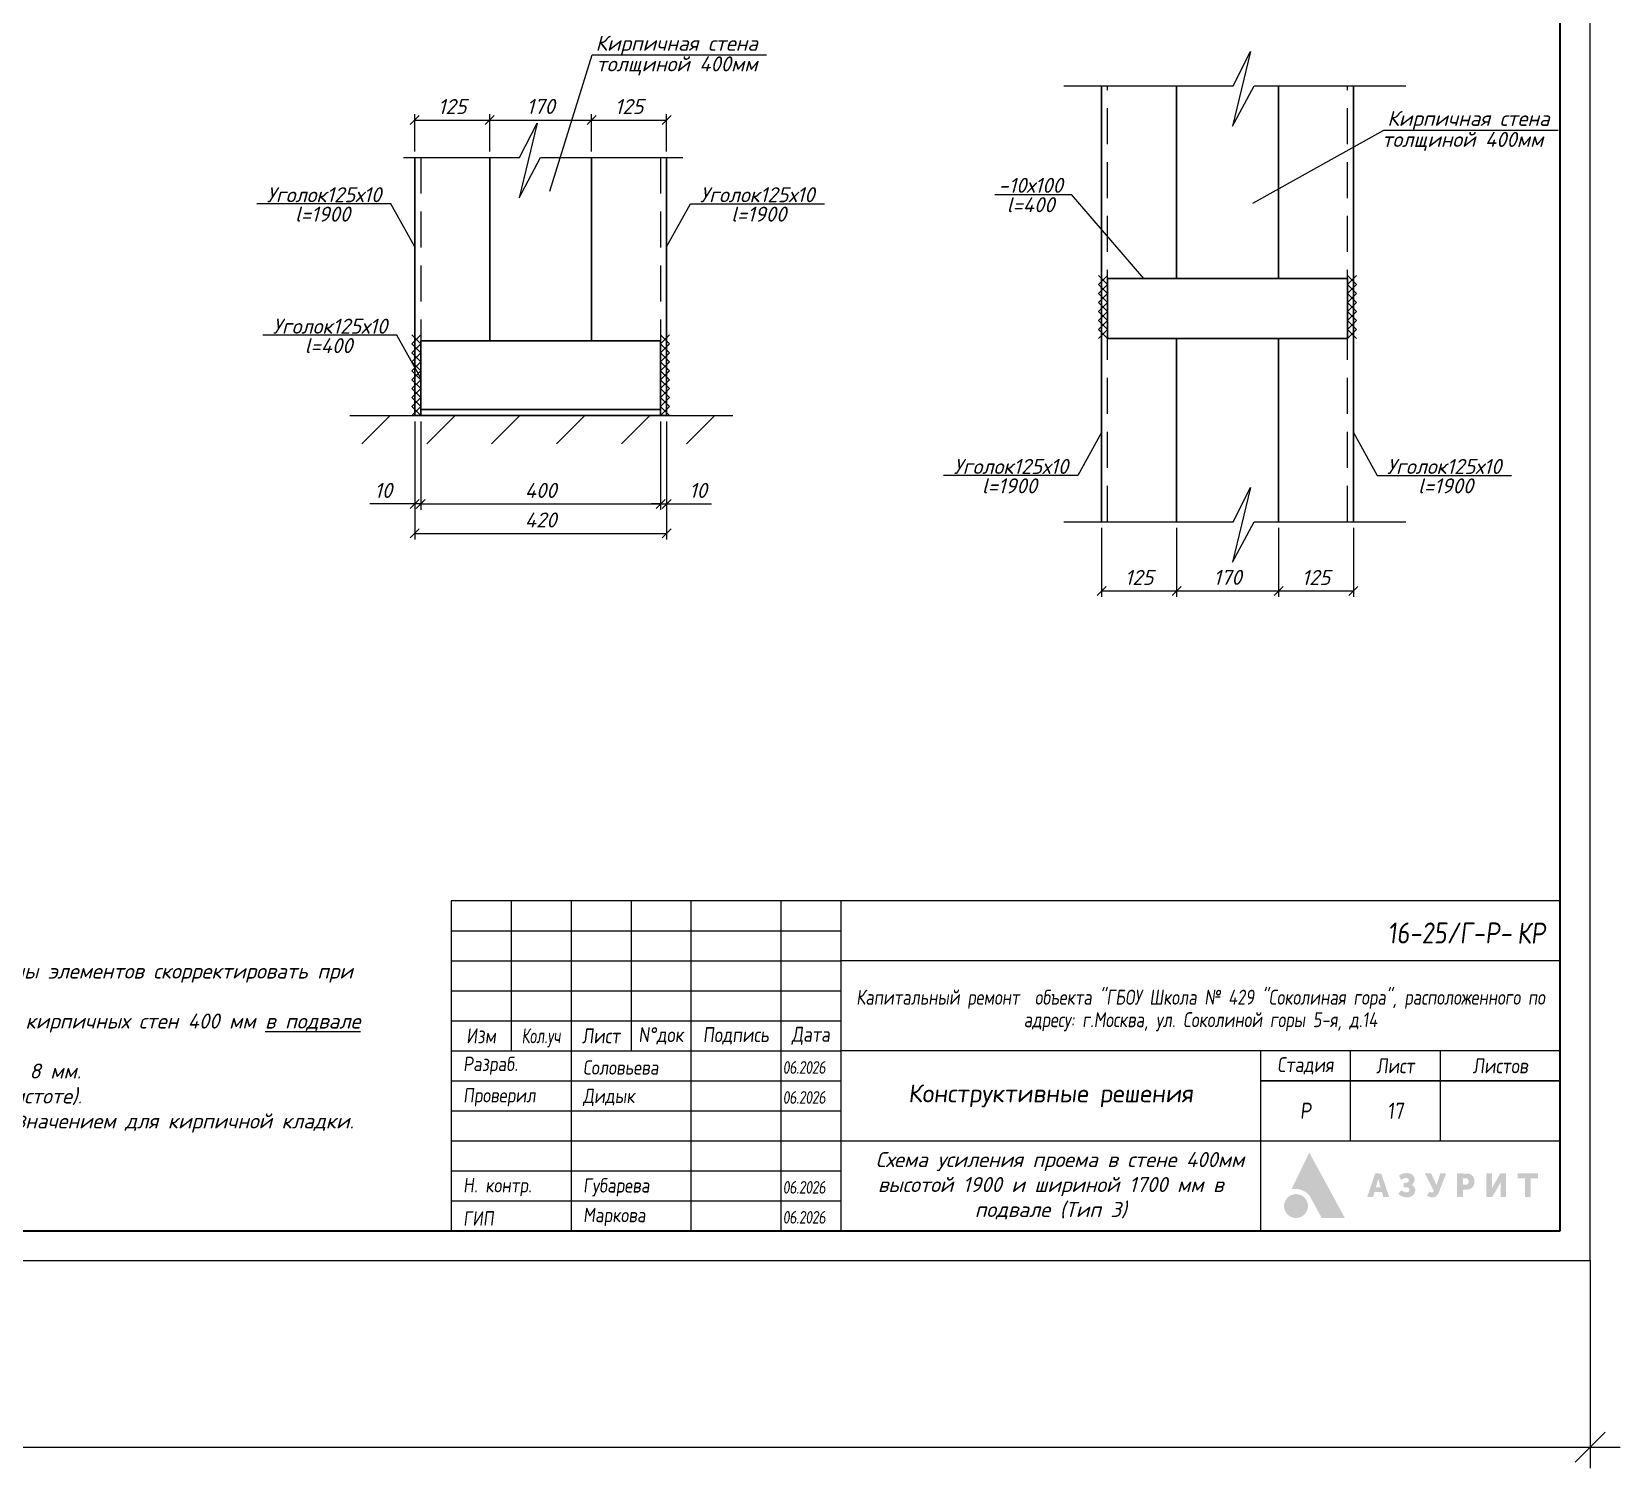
# Model space of a CAD drawing. Header units: millimetres. Extents: x 10124 to 8132345, y -95635 to 1386204.
# Drawn here: x 119748 to 122397, y 25514 to 27910 of the extents above; entities that cross this region are included whole.
import ezdxf
from ezdxf.enums import TextEntityAlignment as Align

# ---------------------------------------------------------------- set-up
doc = ezdxf.new("R2010")
doc.units = ezdxf.units.MM
doc.linetypes.add('Пунктир 2мм', pattern=[3, 2, -1])
doc.layers.get('DEFPOINTS').update_dxf_attribs({"color": 1})
for name, color, linetype, lineweight in [('013', 7, 'Continuous', 13), ('030', 7, 'Continuous', 30), ('_TEXT', 7, 'Continuous', 30)]:
    doc.layers.add(name, color=color, linetype=linetype, lineweight=lineweight)
doc.layers.add('_STAMP', color=7, linetype='Continuous')
doc.styles.add('10', font='isocpeui.ttf', dxfattribs={"height": 25})
doc.styles.add('GOST', font='isocpeur.TTF')
doc.styles.add('ISOCPEUR', font='isocpeur.TTF', dxfattribs={"width": 0.85, "oblique": 7})
doc.styles.add('БДА100', font='romand.shx', dxfattribs={"width": 0.7})
doc.dimstyles.new('10', dxfattribs={"dimtxt": 37.5, "dimasz": 15, "dimexe": 10, "dimexo": 10, "dimgap": 10, "dimtad": 1, "dimtxsty": '10', "dimblk": 'OBLIQUE', "dimcen": 2.5, "dimadec": 0, "dimazin": 0, "dimtfac": 1, "dimtmove": 0, "dimatfit": 3, "dimfxl": 1, "dimlwd": 15, "dimlwe": 15, "dimarcsym": 0})
doc.dimstyles.new('БДА1', dxfattribs={"dimtxt": 2, "dimasz": 1, "dimexe": 0.7, "dimexo": 0, "dimgap": 0.8, "dimtad": 1, "dimdec": 0, "dimrnd": 1, "dimzin": 0, "dimdsep": 46, "dimtxsty": 'БДА100', "dimblk": 'OBLIQUE', "dimcen": 2, "dimdle": 1, "dimadec": 0, "dimazin": 0, "dimtfac": 1, "dimtdec": 0, "dimtmove": 1, "dimatfit": 3, "dimldrblk": 'NONE', "dimfxl": 0.7, "dimtolj": 1, "dimtzin": 0, "dimlwd": -1, "dimlwe": -1, "dimarcsym": 0})

# ---------------------------------------------------------------- blocks, each defined once
blk = doc.blocks.new('_OBLIQUE')
at = {"color": 0, "linetype": 'ByBlock'}
blk.add_line((-0.5, -0.5), (0.5, 0.5), dxfattribs=at)
blk = doc.blocks.new('*D17')
at = {"layer": 'DEFPOINTS', "color": 0, "transparency": 16777216}
for p, q in [((0, 0), (0, -34.62)), ((594, 0), (594, -34.62)), ((-5, -31.12), (599, -31.12))]:
    blk.add_line(p, q, dxfattribs=at)
for p in [(0, 0), (594, 0), (594, -31.12)]:
    blk.add_point(p, dxfattribs=at)
at = {"layer": 'DEFPOINTS', "color": 0, "transparency": 16777216, "xscale": 5, "yscale": 5, "zscale": 5, "rotation": 180}
blk.add_blockref('_OBLIQUE', (0, -31.12), dxfattribs=at)
at = {"layer": 'DEFPOINTS', "color": 0, "transparency": 16777216, "xscale": 5, "yscale": 5, "zscale": 5}
blk.add_blockref('_OBLIQUE', (594, -31.12), dxfattribs=at)
at = {"layer": 'DEFPOINTS', "color": 0, "lineweight": 0, "transparency": 16777216, "insert": (105, -22.12), "char_height": 10, "attachment_point": 5, "style": 'БДА100'}
blk.add_mtext('\\A1;594', dxfattribs=at)
blk = doc.blocks.new('_None')
blk = doc.blocks.new('Логотип Азурит')
at = {"layer": '_STAMP', "linetype": 'Continuous', "true_color": 0x2a3756}
h = blk.add_hatch(color=159, dxfattribs=at)
h.dxf.hatch_style = 1
h.paths.add_polyline_path([(-39.4, 8.5), (-40.02, 9.65), (-40.61, 10.74), (-41.14, 11.7), (-41.62, 12.59), (-41.79, 12.89), (-41.86, 13.01), (-41.91, 12.94), (-41.99, 12.78), (-42.39, 11.96), (-42.77, 11.18), (-43.09, 10.5), (-43.47, 9.72), (-44.18, 8.26), (-44.5, 7.6), (-44.73, 7.14), (-44.85, 6.9), (-44.7, 6.93), (-44.51, 6.95), (-44.27, 6.97), (-44.09, 6.97), (-43.91, 6.96), (-43.74, 6.94), (-43.56, 6.91), (-43.39, 6.87), (-43.22, 6.81), (-43.05, 6.75), (-42.89, 6.68), (-42.73, 6.59), (-42.58, 6.5), (-42.43, 6.4), (-42.29, 6.29), (-42.15, 6.17), (-42.03, 6.04), (-41.91, 5.91), (-41.79, 5.77), (-41.72, 5.65), (-41.63, 5.5), (-41.3, 4.9), (-41.02, 4.39), (-40.57, 3.56), (-40.05, 2.59), (-39.78, 2.11), (-37.86, 2.11), (-36.5, 2.11), (-35.94, 2.12), (-36.48, 3.13), (-36.82, 3.75), (-37.16, 4.37), (-37.67, 5.33), (-38.2, 6.3), (-38.54, 6.93), (-38.87, 7.53)])
h = blk.add_hatch(color=159, dxfattribs=at)
h.dxf.hatch_style = 1
h.paths.add_polyline_path([(-29.3, 7.88), (-29.63, 8.84), (-29.86, 9.53), (-30.37, 9.54), (-30.87, 9.54), (-30.93, 9.38), (-31.26, 8.4), (-31.64, 7.27), (-31.97, 6.31), (-32.19, 5.64), (-32.05, 5.63), (-31.71, 5.62), (-31.23, 5.62), (-31.11, 6.03), (-30.99, 6.44), (-30.37, 6.44), (-29.75, 6.44), (-29.63, 6.03), (-29.52, 5.62), (-29.03, 5.62), (-28.54, 5.62), (-28.6, 5.8), (-28.93, 6.79)])
h.paths.add_polyline_path([(-30.77, 7.21), (-30.74, 7.31), (-30.56, 7.93), (-30.43, 8.43), (-30.39, 8.59), (-30.37, 8.65), (-30.35, 8.64), (-30.31, 8.45), (-30.22, 8.08), (-30.11, 7.66), (-30.01, 7.33), (-29.97, 7.21), (-30.37, 7.21)], flags=16)
h = blk.add_hatch(color=159, dxfattribs=at)
h.dxf.hatch_style = 1
h.paths.add_polyline_path([(-24.39, 7.35), (-24.47, 7.43), (-24.56, 7.5), (-24.66, 7.56), (-24.81, 7.65), (-24.74, 7.69), (-24.65, 7.75), (-24.55, 7.86), (-24.45, 7.97), (-24.38, 8.09), (-24.35, 8.18), (-24.32, 8.25), (-24.31, 8.34), (-24.3, 8.45), (-24.3, 8.65), (-24.31, 8.73), (-24.34, 8.82), (-24.41, 8.99), (-24.51, 9.14), (-24.63, 9.28), (-24.78, 9.39), (-24.95, 9.48), (-25.13, 9.55), (-25.34, 9.59), (-25.56, 9.6), (-25.74, 9.6), (-25.91, 9.58), (-26.08, 9.55), (-26.23, 9.51), (-26.39, 9.46), (-26.53, 9.39), (-26.67, 9.32), (-26.8, 9.23), (-26.9, 9.15), (-26.81, 8.98), (-26.64, 8.66), (-26.54, 8.5), (-26.51, 8.5), (-26.46, 8.54), (-26.35, 8.61), (-26.21, 8.67), (-26.07, 8.73), (-25.93, 8.77), (-25.82, 8.79), (-25.72, 8.79), (-25.62, 8.79), (-25.53, 8.76), (-25.46, 8.73), (-25.39, 8.68), (-25.34, 8.62), (-25.3, 8.55), (-25.26, 8.45), (-25.26, 8.36), (-25.27, 8.27), (-25.32, 8.18), (-25.36, 8.13), (-25.39, 8.08), (-25.44, 8.05), (-25.49, 8.02), (-25.63, 7.99), (-25.84, 7.98), (-26.1, 7.97), (-26.1, 7.6), (-26.1, 7.24), (-25.78, 7.23), (-25.54, 7.21), (-25.45, 7.2), (-25.38, 7.18), (-25.33, 7.15), (-25.28, 7.12), (-25.25, 7.08), (-25.21, 7.02), (-25.19, 6.96), (-25.17, 6.9), (-25.17, 6.76), (-25.18, 6.7), (-25.2, 6.64), (-25.23, 6.58), (-25.26, 6.53), (-25.31, 6.49), (-25.37, 6.45), (-25.44, 6.43), (-25.52, 6.41), (-25.69, 6.39), (-25.78, 6.39), (-25.87, 6.41), (-26, 6.45), (-26.16, 6.51), (-26.3, 6.6), (-26.43, 6.69), (-26.53, 6.76), (-26.77, 6.45), (-26.93, 6.26), (-26.97, 6.2), (-26.98, 6.15), (-26.97, 6.11), (-26.94, 6.07), (-26.82, 5.97), (-26.62, 5.84), (-26.41, 5.73), (-26.19, 5.65), (-25.97, 5.59), (-25.78, 5.57), (-25.53, 5.57), (-25.3, 5.58), (-25.12, 5.61), (-24.99, 5.65), (-24.87, 5.71), (-24.75, 5.78), (-24.64, 5.85), (-24.54, 5.94), (-24.45, 6.03), (-24.37, 6.13), (-24.31, 6.23), (-24.25, 6.37), (-24.21, 6.51), (-24.2, 6.66), (-24.2, 6.82), (-24.21, 6.94), (-24.24, 7.06), (-24.28, 7.16), (-24.33, 7.26)])
h = blk.add_hatch(color=159, dxfattribs=at)
h.dxf.hatch_style = 1
h.paths.add_polyline_path([(-19.61, 8.04), (-19.36, 8.68), (-19.14, 9.22), (-19.03, 9.53), (-19.17, 9.54), (-19.52, 9.54), (-20.02, 9.54), (-20.05, 9.44), (-20.31, 8.65), (-20.59, 7.81), (-20.63, 7.68), (-20.66, 7.62), (-20.67, 7.61), (-20.7, 7.67), (-20.82, 7.97), (-21.01, 8.4), (-21.34, 9.1), (-21.54, 9.54), (-22.06, 9.54), (-22.58, 9.54), (-22.4, 9.17), (-21.88, 8.17), (-21.32, 7.06), (-21.11, 6.63), (-21.09, 6.56), (-21.1, 6.52), (-21.15, 6.45), (-21.21, 6.41), (-21.28, 6.38), (-21.37, 6.37), (-21.45, 6.37), (-21.55, 6.39), (-21.64, 6.43), (-21.74, 6.49), (-21.82, 6.53), (-21.86, 6.49), (-21.92, 6.39), (-22.11, 6.05), (-22.23, 5.85), (-22.18, 5.81), (-22.08, 5.75), (-21.95, 5.69), (-21.81, 5.63), (-21.69, 5.59), (-21.51, 5.57), (-21.31, 5.57), (-21.12, 5.59), (-20.97, 5.62), (-20.88, 5.66), (-20.79, 5.71), (-20.71, 5.77), (-20.63, 5.84), (-20.56, 5.93), (-20.48, 6.02), (-20.35, 6.23), (-20.28, 6.35), (-20.21, 6.51), (-19.92, 7.25)])
h = blk.add_hatch(color=159, dxfattribs=at)
h.dxf.hatch_style = 1
h.paths.add_polyline_path([(-14.46, 7.53), (-14.41, 7.64), (-14.37, 7.74), (-14.33, 7.96), (-14.31, 8.19), (-14.32, 8.41), (-14.37, 8.63), (-14.45, 8.83), (-14.5, 8.93), (-14.55, 9.02), (-14.62, 9.1), (-14.69, 9.18), (-14.81, 9.29), (-14.92, 9.37), (-15.06, 9.43), (-15.21, 9.49), (-15.33, 9.52), (-15.49, 9.53), (-16.3, 9.54), (-17.21, 9.54), (-17.21, 7.58), (-17.21, 5.62), (-16.73, 5.62), (-16.25, 5.62), (-16.25, 6.23), (-16.25, 6.83), (-15.87, 6.83), (-15.58, 6.84), (-15.35, 6.86), (-15.17, 6.91), (-14.99, 6.98), (-14.83, 7.08), (-14.69, 7.2), (-14.56, 7.36)])
h.paths.add_polyline_path([(-15.6, 7.68), (-15.67, 7.66), (-15.95, 7.66), (-16.25, 7.66), (-16.25, 8.2), (-16.25, 8.74), (-15.93, 8.73), (-15.64, 8.72), (-15.57, 8.7), (-15.51, 8.67), (-15.42, 8.6), (-15.35, 8.51), (-15.32, 8.45), (-15.3, 8.39), (-15.29, 8.19), (-15.29, 8.07), (-15.3, 8), (-15.32, 7.94), (-15.35, 7.88), (-15.39, 7.82), (-15.43, 7.78), (-15.53, 7.71)], flags=16)
h = blk.add_hatch(color=159, dxfattribs=at)
h.dxf.hatch_style = 1
h.paths.add_polyline_path([(-10.09, 7.82), (-9.98, 8.03), (-9.94, 8.12), (-9.95, 7.93), (-9.96, 7.49), (-9.97, 6.69), (-9.97, 5.62), (-9.5, 5.62), (-9.04, 5.62), (-9.04, 7.58), (-9.04, 9.54), (-9.51, 9.54), (-9.99, 9.54), (-10.36, 8.91), (-10.84, 8.1), (-11.03, 7.78), (-11.26, 7.34), (-11.37, 7.13), (-11.42, 7.05), (-11.41, 7.31), (-11.39, 7.78), (-11.39, 8.55), (-11.39, 9.54), (-11.86, 9.54), (-12.34, 9.54), (-12.34, 7.58), (-12.34, 5.62), (-11.86, 5.62), (-11.37, 5.62), (-11.18, 5.95), (-10.61, 6.89), (-10.31, 7.42)])
h = blk.add_hatch(color=159, dxfattribs=at)
h.dxf.hatch_style = 1
h.paths.add_polyline_path([(-3.74, 9.14), (-3.74, 9.54), (-5.42, 9.54), (-7.09, 9.54), (-7.09, 9.14), (-7.09, 8.74), (-6.5, 8.74), (-5.9, 8.74), (-5.9, 7.18), (-5.9, 5.62), (-5.43, 5.62), (-4.95, 5.62), (-4.95, 7.18), (-4.95, 8.74), (-4.35, 8.74), (-3.74, 8.74)])
at = {"layer": '_STAMP', "linetype": 'Continuous', "true_color": 0x1447b7}
h = blk.add_hatch(color=162, dxfattribs=at)
h.dxf.hatch_style = 1
h.paths.add_polyline_path([(-42.09, 4.22), (-42.11, 4.4), (-42.15, 4.58), (-42.2, 4.76), (-42.27, 4.93), (-42.35, 5.1), (-42.45, 5.26), (-42.57, 5.41), (-42.7, 5.55), (-42.8, 5.64), (-42.91, 5.72), (-43.14, 5.86), (-43.38, 5.97), (-43.63, 6.05), (-43.89, 6.09), (-44.15, 6.1), (-44.42, 6.07), (-44.55, 6.04), (-44.68, 6.01), (-44.87, 5.94), (-45.05, 5.85), (-45.22, 5.74), (-45.37, 5.62), (-45.51, 5.49), (-45.63, 5.35), (-45.75, 5.19), (-45.84, 5.03), (-45.92, 4.85), (-45.98, 4.67), (-46.03, 4.49), (-46.06, 4.29), (-46.07, 4.1), (-46.05, 3.9), (-46.02, 3.7), (-45.97, 3.51), (-45.92, 3.37), (-45.87, 3.24), (-45.8, 3.11), (-45.72, 2.99), (-45.64, 2.88), (-45.54, 2.77), (-45.44, 2.67), (-45.33, 2.57), (-45.22, 2.49), (-45.1, 2.41), (-44.98, 2.34), (-44.85, 2.28), (-44.72, 2.22), (-44.58, 2.18), (-44.44, 2.15), (-44.3, 2.13), (-44.05, 2.12), (-43.8, 2.14), (-43.57, 2.19), (-43.34, 2.26), (-43.12, 2.37), (-42.92, 2.5), (-42.73, 2.65), (-42.56, 2.83), (-42.44, 2.99), (-42.34, 3.15), (-42.26, 3.32), (-42.19, 3.49), (-42.14, 3.67), (-42.11, 3.85), (-42.09, 4.03)])
blk = doc.blocks.new('_Azurit_Stamp')
at = {"layer": '_STAMP'}
for p, q in [((-175, 55), (-175, 30)), ((-165, 55), (-165, 0)), ((-155, 55), (-155, 30)), ((-145, 55), (-145, 0)), ((-130, 55), (-130, 0)), ((-120, 55), (-120, 0)), ((-185, 50), (-120, 50)), ((-185, 45), (-120, 45)), ((0, 45), (-120, 45)), ((-185, 40), (-120, 40)), ((-185, 35), (-120, 35)), ((-185, 30), (-120, 30)), ((0, 30), (-120, 30)), ((-50, 30), (-50, 0)), ((-35, 25), (-35, 30)), ((-20, 25), (-20, 30)), ((-185, 25), (-120, 25)), ((-50, 25), (-35, 25)), ((-35, 25), (-50, 25)), ((-35, 25), (-20, 25)), ((-35, 15), (-35, 25)), ((-20, 25), (-35, 25)), ((-20, 25), (0, 25)), ((-20, 15), (-20, 25)), ((0, 25), (-20, 25)), ((-185, 20), (-120, 20)), ((-185, 15), (-120, 15)), ((-120, 15), (0, 15)), ((-185, 10), (-120, 10)), ((-185, 5), (-120, 5))]:
    blk.add_line(p, q, dxfattribs=at)
blk.add_lwpolyline([(-185, 0), (0, 0), (0, 55), (-185, 55)], close=True, dxfattribs=at)
at = {"linetype": 'Continuous'}
blk.add_blockref('Логотип Азурит', (0, 0), dxfattribs=at)
at = {"color": 0, "lineweight": 9, "insert": (-42.5, 20), "char_height": 2.7, "width": 15, "attachment_point": 5, "style": 'ISOCPEUR'}
blk.add_mtext('Р', dxfattribs=at)
at = {"layer": '_TEXT', "color": 1, "style": 'ISOCPEUR', "oblique": 7, "width": 0.85}
blk.add_text('КР ', height=3.5, dxfattribs=at).set_placement((-7.2, 49.62), align=Align.MIDDLE_LEFT)
at = {"layer": '_TEXT', "color": 5, "line_spacing_factor": 0.9, "style": 'ISOCPEUR'}
for s, width, heights, insert, char_height, attachment_point in [('16-25/Г-Р-', 69.1586, [9.61], (-8.07, 49.66), 3.5, 6), ('{\\Q8;\\W0.8;\\C7;Капитальный ремонт  объекта "ГБОУ Школа № 429 "Соколиная гора", расположенного по адресу: г.Москва, ул. Соколиной горы 5-я, д.14}', 120, [14.01], (-60, 36.73), 2.5, 5), ('{\\W1;Конструктивные решения}', 69.1586, [14.57], (-85, 22.5), 3, 5)]:
    blk.add_mtext_dynamic_manual_height_columns(s, width=width, gutter_width=0, heights=heights, dxfattribs=dict(at, insert=insert, char_height=char_height, attachment_point=attachment_point))
at = {"layer": '_TEXT', "style": 'ISOCPEUR'}
for s, width, insert, char_height, attachment_point in [('Изм', 10, (-180, 32.5), 2.5, 5), ('{\\W0.7;Кол.уч}', 10, (-170, 32.17), 2.5, 5), ('Лист', 10, (-160, 32.5), 2.5, 5), ('N%%Dдок', 10, (-150, 32.5), 2.5, 5), ('Подпись', 10, (-137.5, 32.5), 2.5, 5), ('Дата', 10, (-125, 32.5), 2.5, 5), ('Разраб.', 20, (-183, 27.5), 2.4, 4), ('Стадия', 15, (-42.5, 27.5), 2.5, 5), ('Лист', 15, (-27.5, 27.5), 2.5, 5), ('Листов', 15, (-10, 27.5), 2.5, 5), ('Проверил', 20, (-183, 22.27), 2.4, 4), ('Н. контр.', 20, (-183, 7.27), 2.4, 4), ('ГИП', 20, (-183, 2.04), 2.4, 4)]:
    blk.add_mtext_dynamic_manual_height_columns(s, width=width, gutter_width=12.5, heights=[0], dxfattribs=dict(at, insert=insert, char_height=char_height, attachment_point=attachment_point))
at = {"layer": '_TEXT', "color": 1, "attachment_point": 4, "style": 'ISOCPEUR'}
for s, width, insert, char_height in [('Соловьева', 19.0361, (-163, 27.23), 2.4), ('{\\W0.82;\\T0.92;06.2026}', 7.4894, (-129.7, 27.23), 2.1), ('{\\W0.82;\\T0.92;06.2026}', 7.4894, (-129.7, 22.23), 2.1), ('{\\W0.82;\\T0.92;06.2026}', 7.4894, (-129.7, 7.23), 2.1), ('{\\W0.82;\\T0.92;06.2026}', 7.4894, (-129.7, 2.23), 2.1)]:
    blk.add_mtext_dynamic_manual_height_columns(s, width=width, gutter_width=12.5, heights=[0], dxfattribs=dict(at, insert=insert, char_height=char_height))
at = {"layer": '_TEXT', "color": 5, "char_height": 2.4, "attachment_point": 4, "style": 'ISOCPEUR'}
for s, insert in [('Дидык', (-163, 22.23)), ('Губарева', (-163, 7.23)), ('Маркова', (-163, 2.29))]:
    blk.add_mtext_dynamic_manual_height_columns(s, width=19.0361, gutter_width=12.5, heights=[0], dxfattribs=dict(at, insert=insert))
blk = doc.blocks.new('*D254')
at = {"color": 0, "lineweight": 15, "ltscale": 100, "transparency": 16777216}
for p, q in [((120396.4, 27259.7), (120396.4, 27112.5)), ((120796.4, 27259.7), (120796.4, 27112.5)), ((120396.4, 27122.5), (120796.4, 27122.5))]:
    blk.add_line(p, q, dxfattribs=at)
at = {"layer": 'DEFPOINTS', "color": 0, "ltscale": 100, "transparency": 16777216}
for p in [(120396.4, 27269.7), (120796.4, 27269.7), (120796.4, 27122.5)]:
    blk.add_point(p, dxfattribs=at)
at = {"color": 0, "lineweight": 15, "ltscale": 100, "transparency": 16777216, "xscale": 15, "yscale": 15, "zscale": 15, "rotation": 180}
blk.add_blockref('_OBLIQUE', (120396.4, 27122.5), dxfattribs=at)
at = {"color": 0, "lineweight": 15, "ltscale": 100, "transparency": 16777216, "xscale": 15, "yscale": 15, "zscale": 15}
blk.add_blockref('_OBLIQUE', (120796.4, 27122.5), dxfattribs=at)
at = {"color": 0, "ltscale": 100, "transparency": 16777216, "insert": (120596.4, 27145), "char_height": 25, "attachment_point": 5, "style": '10'}
blk.add_mtext('400', dxfattribs=at)
blk = doc.blocks.new('*D278')
at = {"layer": '013', "color": 0, "lineweight": 15, "ltscale": 100, "transparency": 16777216}
for p, q in [((120386.4, 27259.7), (120386.4, 27112.5)), ((120396.4, 27259.7), (120396.4, 27112.5)), ((120386.4, 27122.5), (120311.2, 27122.5)), ((120396.4, 27122.5), (120386.4, 27122.5)), ((120396.4, 27122.5), (120411.4, 27122.5))]:
    blk.add_line(p, q, dxfattribs=at)
at = {"layer": 'DEFPOINTS', "color": 0, "ltscale": 100, "transparency": 16777216}
for p in [(120386.4, 27269.7), (120396.4, 27269.7), (120386.4, 27122.5)]:
    blk.add_point(p, dxfattribs=at)
at = {"layer": '013', "color": 0, "lineweight": 15, "ltscale": 100, "transparency": 16777216, "xscale": 15, "yscale": 15, "zscale": 15}
blk.add_blockref('_OBLIQUE', (120386.4, 27122.5), dxfattribs=at)
at = {"layer": '013', "color": 0, "lineweight": 15, "ltscale": 100, "transparency": 16777216, "xscale": 15, "yscale": 15, "zscale": 15, "rotation": 180}
blk.add_blockref('_OBLIQUE', (120396.4, 27122.5), dxfattribs=at)
at = {"layer": '013', "color": 0, "ltscale": 100, "transparency": 16777216, "insert": (120333.8, 27145), "char_height": 25, "attachment_point": 5, "style": '10'}
blk.add_mtext('10', dxfattribs=at)
blk = doc.blocks.new('*D255')
at = {"layer": '013', "color": 0, "lineweight": 15, "ltscale": 100, "transparency": 16777216}
for p, q in [((120796.4, 27259.7), (120796.4, 27112.5)), ((120806.4, 27259.7), (120806.4, 27112.5)), ((120796.4, 27122.5), (120781.4, 27122.5)), ((120796.4, 27122.5), (120806.4, 27122.5)), ((120806.4, 27122.5), (120881.5, 27122.5))]:
    blk.add_line(p, q, dxfattribs=at)
at = {"layer": 'DEFPOINTS', "color": 0, "ltscale": 100, "transparency": 16777216}
for p in [(120796.4, 27269.7), (120806.4, 27269.7), (120806.4, 27122.5)]:
    blk.add_point(p, dxfattribs=at)
at = {"layer": '013', "color": 0, "lineweight": 15, "ltscale": 100, "transparency": 16777216, "xscale": 15, "yscale": 15, "zscale": 15}
blk.add_blockref('_OBLIQUE', (120796.4, 27122.5), dxfattribs=at)
at = {"layer": '013', "color": 0, "lineweight": 15, "ltscale": 100, "transparency": 16777216, "xscale": 15, "yscale": 15, "zscale": 15, "rotation": 180}
blk.add_blockref('_OBLIQUE', (120806.4, 27122.5), dxfattribs=at)
at = {"layer": '013', "color": 0, "ltscale": 100, "transparency": 16777216, "insert": (120858.9, 27145), "char_height": 25, "attachment_point": 5, "style": '10'}
blk.add_mtext('10', dxfattribs=at)
blk = doc.blocks.new('*D256')
at = {"layer": '013', "color": 0, "lineweight": 15, "ltscale": 100, "transparency": 16777216}
for p, q in [((120386.4, 27259.7), (120386.4, 27063.2)), ((120806.4, 27259.7), (120806.4, 27063.2)), ((120386.4, 27073.2), (120806.4, 27073.2))]:
    blk.add_line(p, q, dxfattribs=at)
at = {"layer": 'DEFPOINTS', "color": 0, "ltscale": 100, "transparency": 16777216}
for p in [(120386.4, 27269.7), (120806.4, 27269.7), (120806.4, 27073.2)]:
    blk.add_point(p, dxfattribs=at)
at = {"layer": '013', "color": 0, "lineweight": 15, "ltscale": 100, "transparency": 16777216, "xscale": 15, "yscale": 15, "zscale": 15, "rotation": 180}
blk.add_blockref('_OBLIQUE', (120386.4, 27073.2), dxfattribs=at)
at = {"layer": '013', "color": 0, "lineweight": 15, "ltscale": 100, "transparency": 16777216, "xscale": 15, "yscale": 15, "zscale": 15}
blk.add_blockref('_OBLIQUE', (120806.4, 27073.2), dxfattribs=at)
at = {"layer": '013', "color": 0, "ltscale": 100, "transparency": 16777216, "insert": (120596.4, 27095.7), "char_height": 25, "attachment_point": 5, "style": '10'}
blk.add_mtext('420', dxfattribs=at)
blk = doc.blocks.new('*D286')
at = {"layer": '013', "color": 0, "lineweight": 15, "ltscale": 100, "transparency": 16777216}
for p, q in [((120386.4, 27710.4), (120386.4, 27772.8)), ((120511.4, 27710.4), (120511.4, 27772.8)), ((120386.4, 27762.8), (120511.4, 27762.8))]:
    blk.add_line(p, q, dxfattribs=at)
at = {"layer": 'DEFPOINTS', "color": 0, "ltscale": 100, "transparency": 16777216}
for p in [(120511.4, 27762.8), (120386.4, 27700.4), (120511.4, 27700.4)]:
    blk.add_point(p, dxfattribs=at)
at = {"layer": '013', "color": 0, "lineweight": 15, "ltscale": 100, "transparency": 16777216, "xscale": 15, "yscale": 15, "zscale": 15, "rotation": 180}
blk.add_blockref('_OBLIQUE', (120386.4, 27762.8), dxfattribs=at)
at = {"layer": '013', "color": 0, "lineweight": 15, "ltscale": 100, "transparency": 16777216, "xscale": 15, "yscale": 15, "zscale": 15}
blk.add_blockref('_OBLIQUE', (120511.4, 27762.8), dxfattribs=at)
at = {"layer": '013', "color": 0, "ltscale": 100, "transparency": 16777216, "insert": (120448.9, 27785.3), "char_height": 25, "attachment_point": 5, "style": '10'}
blk.add_mtext('125', dxfattribs=at)
blk = doc.blocks.new('*D287')
at = {"layer": '013', "color": 0, "lineweight": 15, "ltscale": 100, "transparency": 16777216}
for p, q in [((120511.4, 27710.4), (120511.4, 27772.8)), ((120681.4, 27710.4), (120681.4, 27772.8)), ((120511.4, 27762.8), (120681.4, 27762.8))]:
    blk.add_line(p, q, dxfattribs=at)
at = {"layer": 'DEFPOINTS', "color": 0, "ltscale": 100, "transparency": 16777216}
for p in [(120681.4, 27762.8), (120511.4, 27700.4), (120681.4, 27700.4)]:
    blk.add_point(p, dxfattribs=at)
at = {"layer": '013', "color": 0, "lineweight": 15, "ltscale": 100, "transparency": 16777216, "xscale": 15, "yscale": 15, "zscale": 15, "rotation": 180}
blk.add_blockref('_OBLIQUE', (120511.4, 27762.8), dxfattribs=at)
at = {"layer": '013', "color": 0, "lineweight": 15, "ltscale": 100, "transparency": 16777216, "xscale": 15, "yscale": 15, "zscale": 15}
blk.add_blockref('_OBLIQUE', (120681.4, 27762.8), dxfattribs=at)
at = {"layer": '013', "color": 0, "ltscale": 100, "transparency": 16777216, "insert": (120596.4, 27785.5), "char_height": 25, "attachment_point": 5, "style": '10'}
blk.add_mtext('170', dxfattribs=at)
blk = doc.blocks.new('*D288')
at = {"layer": '013', "color": 0, "lineweight": 15, "ltscale": 100, "transparency": 16777216}
for p, q in [((120681.4, 27710.4), (120681.4, 27772.8)), ((120806.4, 27710.4), (120806.4, 27772.8)), ((120681.4, 27762.8), (120806.4, 27762.8))]:
    blk.add_line(p, q, dxfattribs=at)
at = {"layer": 'DEFPOINTS', "color": 0, "ltscale": 100, "transparency": 16777216}
for p in [(120806.4, 27762.8), (120681.4, 27700.4), (120806.4, 27700.4)]:
    blk.add_point(p, dxfattribs=at)
at = {"layer": '013', "color": 0, "lineweight": 15, "ltscale": 100, "transparency": 16777216, "xscale": 15, "yscale": 15, "zscale": 15, "rotation": 180}
blk.add_blockref('_OBLIQUE', (120681.4, 27762.8), dxfattribs=at)
at = {"layer": '013', "color": 0, "lineweight": 15, "ltscale": 100, "transparency": 16777216, "xscale": 15, "yscale": 15, "zscale": 15}
blk.add_blockref('_OBLIQUE', (120806.4, 27762.8), dxfattribs=at)
at = {"layer": '013', "color": 0, "ltscale": 100, "transparency": 16777216, "insert": (120743.9, 27785.3), "char_height": 25, "attachment_point": 5, "style": '10'}
blk.add_mtext('125', dxfattribs=at)
blk = doc.blocks.new('*D262')
at = {"layer": '013', "color": 0, "lineweight": 15, "ltscale": 100, "transparency": 16777216}
for p, q in [((121532.1, 27082.8), (121532.1, 26967.3)), ((121657.1, 27082.8), (121657.1, 26967.3)), ((121532.1, 26977.3), (121657.1, 26977.3))]:
    blk.add_line(p, q, dxfattribs=at)
at = {"layer": 'DEFPOINTS', "color": 0, "ltscale": 100, "transparency": 16777216}
for p in [(121532.1, 27092.8), (121657.1, 27092.8), (121657.1, 26977.3)]:
    blk.add_point(p, dxfattribs=at)
at = {"layer": '013', "color": 0, "lineweight": 15, "ltscale": 100, "transparency": 16777216, "xscale": 15, "yscale": 15, "zscale": 15, "rotation": 180}
blk.add_blockref('_OBLIQUE', (121532.1, 26977.3), dxfattribs=at)
at = {"layer": '013', "color": 0, "lineweight": 15, "ltscale": 100, "transparency": 16777216, "xscale": 15, "yscale": 15, "zscale": 15}
blk.add_blockref('_OBLIQUE', (121657.1, 26977.3), dxfattribs=at)
at = {"layer": '013', "color": 0, "ltscale": 100, "transparency": 16777216, "insert": (121594.6, 26999.8), "char_height": 25, "attachment_point": 5, "style": '10'}
blk.add_mtext('125', dxfattribs=at)
blk = doc.blocks.new('*D263')
at = {"layer": '013', "color": 0, "lineweight": 15, "ltscale": 100, "transparency": 16777216}
for p, q in [((121657.1, 27082.8), (121657.1, 26967.3)), ((121827.1, 27082.8), (121827.1, 26967.3)), ((121657.1, 26977.3), (121827.1, 26977.3))]:
    blk.add_line(p, q, dxfattribs=at)
at = {"layer": 'DEFPOINTS', "color": 0, "ltscale": 100, "transparency": 16777216}
for p in [(121657.1, 27092.8), (121827.1, 27092.8), (121827.1, 26977.3)]:
    blk.add_point(p, dxfattribs=at)
at = {"layer": '013', "color": 0, "lineweight": 15, "ltscale": 100, "transparency": 16777216, "xscale": 15, "yscale": 15, "zscale": 15, "rotation": 180}
blk.add_blockref('_OBLIQUE', (121657.1, 26977.3), dxfattribs=at)
at = {"layer": '013', "color": 0, "lineweight": 15, "ltscale": 100, "transparency": 16777216, "xscale": 15, "yscale": 15, "zscale": 15}
blk.add_blockref('_OBLIQUE', (121827.1, 26977.3), dxfattribs=at)
at = {"layer": '013', "color": 0, "ltscale": 100, "transparency": 16777216, "insert": (121742.1, 27000), "char_height": 25, "attachment_point": 5, "style": '10'}
blk.add_mtext('170', dxfattribs=at)
blk = doc.blocks.new('*D264')
at = {"layer": '013', "color": 0, "lineweight": 15, "ltscale": 100, "transparency": 16777216}
for p, q in [((121827.1, 27082.8), (121827.1, 26967.3)), ((121952.1, 27082.8), (121952.1, 26967.3)), ((121827.1, 26977.3), (121952.1, 26977.3))]:
    blk.add_line(p, q, dxfattribs=at)
at = {"layer": 'DEFPOINTS', "color": 0, "ltscale": 100, "transparency": 16777216}
for p in [(121827.1, 27092.8), (121952.1, 27092.8), (121952.1, 26977.3)]:
    blk.add_point(p, dxfattribs=at)
at = {"layer": '013', "color": 0, "lineweight": 15, "ltscale": 100, "transparency": 16777216, "xscale": 15, "yscale": 15, "zscale": 15, "rotation": 180}
blk.add_blockref('_OBLIQUE', (121827.1, 26977.3), dxfattribs=at)
at = {"layer": '013', "color": 0, "lineweight": 15, "ltscale": 100, "transparency": 16777216, "xscale": 15, "yscale": 15, "zscale": 15}
blk.add_blockref('_OBLIQUE', (121952.1, 26977.3), dxfattribs=at)
at = {"layer": '013', "color": 0, "ltscale": 100, "transparency": 16777216, "insert": (121889.6, 26999.8), "char_height": 25, "attachment_point": 5, "style": '10'}
blk.add_mtext('125', dxfattribs=at)
blk = doc.blocks.new('*U16')
at = {"color": 44, "lineweight": 20, "ltscale": 10}
for p, q in [((594, 0), (594, 420)), ((0, 0), (594, 0))]:
    blk.add_line(p, q, dxfattribs=at)
at = {"color": 137, "lineweight": 35, "ltscale": 10}
for p, q in [((589, 5), (589, 415)), ((8.04, 5), (589, 5))]:
    blk.add_line(p, q, dxfattribs=at)
at = {"color": 44, "lineweight": 13, "style": 'GOST', "oblique": 10, "width": 0.8}
for tag in ['ФОРМАТВЕРТ', 'ФОРМАТГОРИЗ']:
    blk.add_attdef(tag, (542.98, 1.6), '', height=2, dxfattribs=at)
at = {"layer": 'DEFPOINTS', "color": 251, "lineweight": 0}
dim = blk.add_linear_dim(base=(594, -31.12), p1=(0, 0), p2=(594, 0), dimstyle='БДА1', override={"dimscale": 5}, dxfattribs=at)
dim.commit()
dim.dimension.update_dxf_attribs({"geometry": '*D17', "text_midpoint": (105, -31.12), "dimtype": 128})

msp = doc.modelspace()

# ---------------------------------------------------------------- linework, layer by layer
at = {"ltscale": 100}
for p, q in [((121353.72, 27638.876), (121481.611, 27638.876)), ((120346.556, 27623.165), (120122.815, 27623.165)), ((120386.358, 27551.501), (120346.556, 27623.165)), ((120806.358, 27551.501), (120846.16, 27623.165)), ((120846.16, 27623.165), (121069.902, 27623.165)), ((121542.078, 27488.39), (121527.078, 27503.39)), ((121527.078, 27488.39), (121542.078, 27503.39)), ((121957.078, 27488.39), (121942.078, 27503.39)), ((121942.078, 27488.39), (121957.078, 27503.39)), ((121542.078, 27473.39), (121527.078, 27488.39)), ((121527.078, 27473.39), (121542.078, 27488.39)), ((121957.078, 27473.39), (121942.078, 27488.39)), ((121942.078, 27473.39), (121957.078, 27488.39)), ((121542.078, 27458.39), (121527.078, 27473.39)), ((121527.078, 27458.39), (121542.078, 27473.39)), ((121542.078, 27443.39), (121527.078, 27458.39)), ((121527.078, 27443.39), (121542.078, 27458.39)), ((121957.078, 27458.39), (121942.078, 27473.39)), ((121942.078, 27458.39), (121957.078, 27473.39)), ((121957.078, 27443.39), (121942.078, 27458.39)), ((121942.078, 27443.39), (121957.078, 27458.39)), ((121542.078, 27428.39), (121527.078, 27443.39)), ((121527.078, 27428.39), (121542.078, 27443.39)), ((121542.078, 27413.39), (121527.078, 27428.39)), ((121527.078, 27413.39), (121542.078, 27428.39)), ((121957.078, 27428.39), (121942.078, 27443.39)), ((121942.078, 27428.39), (121957.078, 27443.39)), ((121957.078, 27413.39), (121942.078, 27428.39)), ((121942.078, 27413.39), (121957.078, 27428.39)), ((120356.556, 27403.899), (120132.815, 27403.899)), ((120396.358, 27332.235), (120356.556, 27403.899)), ((120396.358, 27389.735), (120381.358, 27404.735)), ((120381.358, 27389.735), (120396.358, 27404.735)), ((120811.358, 27389.735), (120796.358, 27404.735)), ((120796.358, 27389.735), (120811.358, 27404.735)), ((121542.078, 27398.39), (121527.078, 27413.39)), ((121527.078, 27398.39), (121542.078, 27413.39)), ((121957.078, 27398.39), (121942.078, 27413.39)), ((121942.078, 27398.39), (121957.078, 27413.39)), ((120396.358, 27374.735), (120381.358, 27389.735)), ((120381.358, 27374.735), (120396.358, 27389.735)), ((120396.358, 27359.735), (120381.358, 27374.735)), ((120381.358, 27359.735), (120396.358, 27374.735)), ((120811.358, 27374.735), (120796.358, 27389.735)), ((120796.358, 27374.735), (120811.358, 27389.735)), ((120811.358, 27359.735), (120796.358, 27374.735)), ((120796.358, 27359.735), (120811.358, 27374.735)), ((120396.358, 27344.735), (120381.358, 27359.735)), ((120381.358, 27344.735), (120396.358, 27359.735)), ((120396.358, 27329.735), (120381.358, 27344.735)), ((120381.358, 27329.735), (120396.358, 27344.735)), ((120811.358, 27344.735), (120796.358, 27359.735)), ((120796.358, 27344.735), (120811.358, 27359.735)), ((120811.358, 27329.735), (120796.358, 27344.735)), ((120796.358, 27329.735), (120811.358, 27344.735)), ((120396.358, 27314.735), (120381.358, 27329.735)), ((120381.358, 27314.735), (120396.358, 27329.735)), ((120811.358, 27314.735), (120796.358, 27329.735)), ((120796.358, 27314.735), (120811.358, 27329.735)), ((120396.358, 27299.735), (120381.358, 27314.735)), ((120381.358, 27299.735), (120396.358, 27314.735)), ((120396.358, 27284.735), (120381.358, 27299.735)), ((120381.358, 27284.735), (120396.358, 27299.735)), ((120811.358, 27299.735), (120796.358, 27314.735)), ((120796.358, 27299.735), (120811.358, 27314.735)), ((120811.358, 27284.735), (120796.358, 27299.735)), ((120796.358, 27284.735), (120811.358, 27299.735)), ((120396.358, 27269.735), (120381.358, 27284.735)), ((120381.358, 27269.735), (120396.358, 27284.735)), ((120386.358, 27269.735), (120796.358, 27269.735)), ((120811.358, 27269.735), (120796.358, 27284.735)), ((120796.358, 27269.735), (120811.358, 27284.735)), ((121532.078, 27241.624), (121492.276, 27169.96)), ((121952.078, 27241.624), (121991.88, 27169.96)), ((121492.276, 27169.96), (121268.535, 27169.96)), ((121991.88, 27169.96), (122215.622, 27169.96))]:
    msp.add_line(p, q, dxfattribs=at)
at = {"layer": '013', "linetype": 'Пунктир 2мм', "ltscale": 30}
for p, q in [((121542.078, 27092.756), (121542.078, 27820.067)), ((121942.078, 27092.756), (121942.078, 27820.067)), ((120396.358, 27700.368), (120396.358, 27394.735)), ((120796.358, 27700.368), (120796.358, 27394.735))]:
    msp.add_line(p, q, dxfattribs=at)
at = {"layer": '013', "ltscale": 100}
for p, q in [((121602.393, 27498.39), (121481.611, 27638.876)), ((120278.012, 27269.735), (120916.635, 27269.735)), ((120297.933, 27222.814), (120345.174, 27269.735)), ((120406.279, 27222.814), (120453.52, 27269.735)), ((120514.626, 27222.814), (120561.867, 27269.735)), ((120622.973, 27222.814), (120670.214, 27269.735)), ((120731.319, 27222.814), (120778.56, 27269.735)), ((120839.666, 27222.814), (120886.907, 27269.735))]:
    msp.add_line(p, q, dxfattribs=at)
for points in [[(121468.795, 27820.067), (121751.449, 27820.067), (121780.485, 27877.359), (121750.574, 27752.827), (121786.47, 27820.067), (122039.325, 27820.067)], [(120611.673, 27644.339), (120682.223, 27871.528), (120972.876, 27871.528)], [(120367.391, 27700.368), (120561.223, 27700.368), (120590.259, 27757.66), (120560.347, 27633.128), (120596.244, 27700.368), (120833.28, 27700.368)], [(121784.531, 27623.872), (122002.846, 27746.091), (122293.499, 27746.091)], [(121468.795, 27092.756), (121751.449, 27092.756), (121780.485, 27150.048), (121750.574, 27025.516), (121786.47, 27092.756), (122039.325, 27092.756)]]:
    msp.add_lwpolyline(points, dxfattribs=at)
at = {"layer": '030', "ltscale": 100}
for p, q in [((121532.078, 27092.756), (121532.078, 27820.067)), ((121657.078, 27498.39), (121657.078, 27820.067)), ((121827.078, 27498.39), (121827.078, 27820.067)), ((121952.078, 27092.756), (121952.078, 27820.067)), ((120386.358, 27700.368), (120386.358, 27269.735)), ((120511.358, 27700.368), (120511.358, 27394.735)), ((120681.358, 27700.368), (120681.358, 27394.735)), ((120806.358, 27700.368), (120806.358, 27269.735)), ((121542.078, 27398.39), (121542.078, 27498.39)), ((121542.078, 27498.39), (121942.078, 27498.39)), ((121942.078, 27398.39), (121942.078, 27498.39)), ((121542.078, 27398.39), (121942.078, 27398.39)), ((121657.078, 27092.756), (121657.078, 27398.39)), ((121827.078, 27092.756), (121827.078, 27398.39)), ((120396.358, 27394.735), (120796.358, 27394.735)), ((120396.358, 27394.735), (120396.358, 27269.735)), ((120796.358, 27394.735), (120796.358, 27269.735)), ((120386.358, 27269.735), (120806.358, 27269.735)), ((120396.358, 27279.735), (120796.358, 27279.735))]:
    msp.add_line(p, q, dxfattribs=at)

# ---------------------------------------------------------------- block references
at = {"xscale": 10, "yscale": 10, "zscale": 10}
msp.add_blockref('*U16', (116407.08, 25860.225), dxfattribs=at)
at = {"layer": '_STAMP', "xscale": 10, "yscale": 10, "zscale": 10}
msp.add_blockref('_Azurit_Stamp', (122297.08, 25910.225), dxfattribs=at)

# ---------------------------------------------------------------- texts
at = {"color": 0, "lineweight": 9}
for s, insert, char_height, width, attachment_point, style in [('\\pxi1.23419;Кирпичная стена ', (120807.788, 27887.547), 25, 2395.44136, 5, '10'), ('\\pxi1.23419;толщиной 400мм', (120808.129, 27853.106), 25, 2395.44136, 5, '10'), ('\\pxi1.23419;Кирпичная стена ', (122128.411, 27762.11), 25, 2395.44136, 5, '10'), ('\\pxi1.23419;толщиной 400мм', (122118.723, 27727.042), 25, 2395.44136, 5, '10'), ('\\pxi-3,l5.23419,t5.23419;1.^IТолщину стены 400 мм уточнить согласно обмеров на месте. Длины элементов скорректировать при необходимости.\\P2.^IДанная схема усиления применима для всех проемов с толщиной кирпичных стен 400 мм {\\Lв подвале }шириной от 1200 до 1700 мм. \\P3.^IСварку выполнять по ГОСТ 5264-80*. Катет сварного шва принять 8 мм.\\P4.^IРазмеры отмеченные "*" - считать проемом после усиления (в чистоте).\\P5.^IДля крепления обоймы применять распорный анкер М16х120 с назначением для кирпичной кладки.\\P^IУсилие затяжки принять согласно рекомендаций производителя.', (118536.876, 26193.969), 25, 1840.54729, 4, '10'), ('17', (122022.08, 26110.225), 27, 150, 5, 'ISOCPEUR'), ('\\pxi1.23419,t46;Схема усиления проема в стене 400мм высотой 1900 и шириной 1700 мм в подвале (Тип 3)', (121447.08, 25985.225), 25, 700, 5, '10')]:
    msp.add_mtext(s, dxfattribs=dict(at, insert=insert, char_height=char_height, width=width, attachment_point=attachment_point, style=style))
at = {"ltscale": 100, "char_height": 25, "attachment_point": 5, "style": '10'}
for s, insert in [('-10х100', (121413.618, 27653.913)), ('Уголок125х10', (120235.005, 27638.201)), ('Уголок125х10', (120957.711, 27638.201)), ('l=1900', (120232.598, 27605.827)), ('l=1900', (120960.118, 27605.827)), ('l=400', (121413.618, 27621.538)), ('Уголок125х10', (120245.005, 27418.936)), ('l=400', (120242.598, 27386.561)), ('Уголок125х10', (121380.725, 27184.997)), ('Уголок125х10', (122103.431, 27184.997)), ('l=1900', (121378.318, 27152.622)), ('l=1900', (122105.838, 27152.622))]:
    msp.add_mtext(s, dxfattribs=dict(at, insert=insert))

# ---------------------------------------------------------------- dimensions: what is measured, and where the dimension line sits
at = {"ltscale": 100}
dim = msp.add_linear_dim(base=(120796.358, 27122.482), p1=(120396.358, 27269.735), p2=(120796.358, 27269.735), dimstyle='10', dxfattribs=at)
dim.commit()
dim.dimension.update_dxf_attribs({"geometry": '*D254', "text_midpoint": (120596.358, 27144.982)})
at = {"layer": '013', "ltscale": 100}
for base, p1, p2, picture, middle in [((120511.358, 27762.798), (120386.358, 27700.368), (120511.358, 27700.368), '*D286', (120448.858, 27785.298)), ((120681.358, 27762.798), (120511.358, 27700.368), (120681.358, 27700.368), '*D287', (120596.358, 27785.459)), ((120806.358, 27762.798), (120681.358, 27700.368), (120806.358, 27700.368), '*D288', (120743.858, 27785.298)), ((120386.358, 27122.482), (120396.358, 27269.735), (120386.358, 27269.735), '*D278', (120333.773, 27144.982)), ((120806.358, 27073.212), (120386.358, 27269.735), (120806.358, 27269.735), '*D256', (120596.358, 27095.712)), ((121657.078, 26977.347), (121532.078, 27092.756), (121657.078, 27092.756), '*D262', (121594.578, 26999.847)), ((121827.078, 26977.347), (121657.078, 27092.756), (121827.078, 27092.756), '*D263', (121742.078, 27000.008)), ((121952.078, 26977.347), (121827.078, 27092.756), (121952.078, 27092.756), '*D264', (121889.578, 26999.847))]:
    dim = msp.add_linear_dim(base=base, p1=p1, p2=p2, dimstyle='10', dxfattribs=at)
    dim.commit()
    dim.dimension.update_dxf_attribs({"geometry": picture, "text_midpoint": middle})
dim = msp.add_linear_dim(base=(120806.358, 27122.482), p1=(120796.358, 27269.735), p2=(120806.358, 27269.735), angle=180, dimstyle='10', dxfattribs=at)
dim.commit()
dim.dimension.update_dxf_attribs({"geometry": '*D255', "text_midpoint": (120858.943, 27144.982)})

doc.saveas('drawing.dxf')
